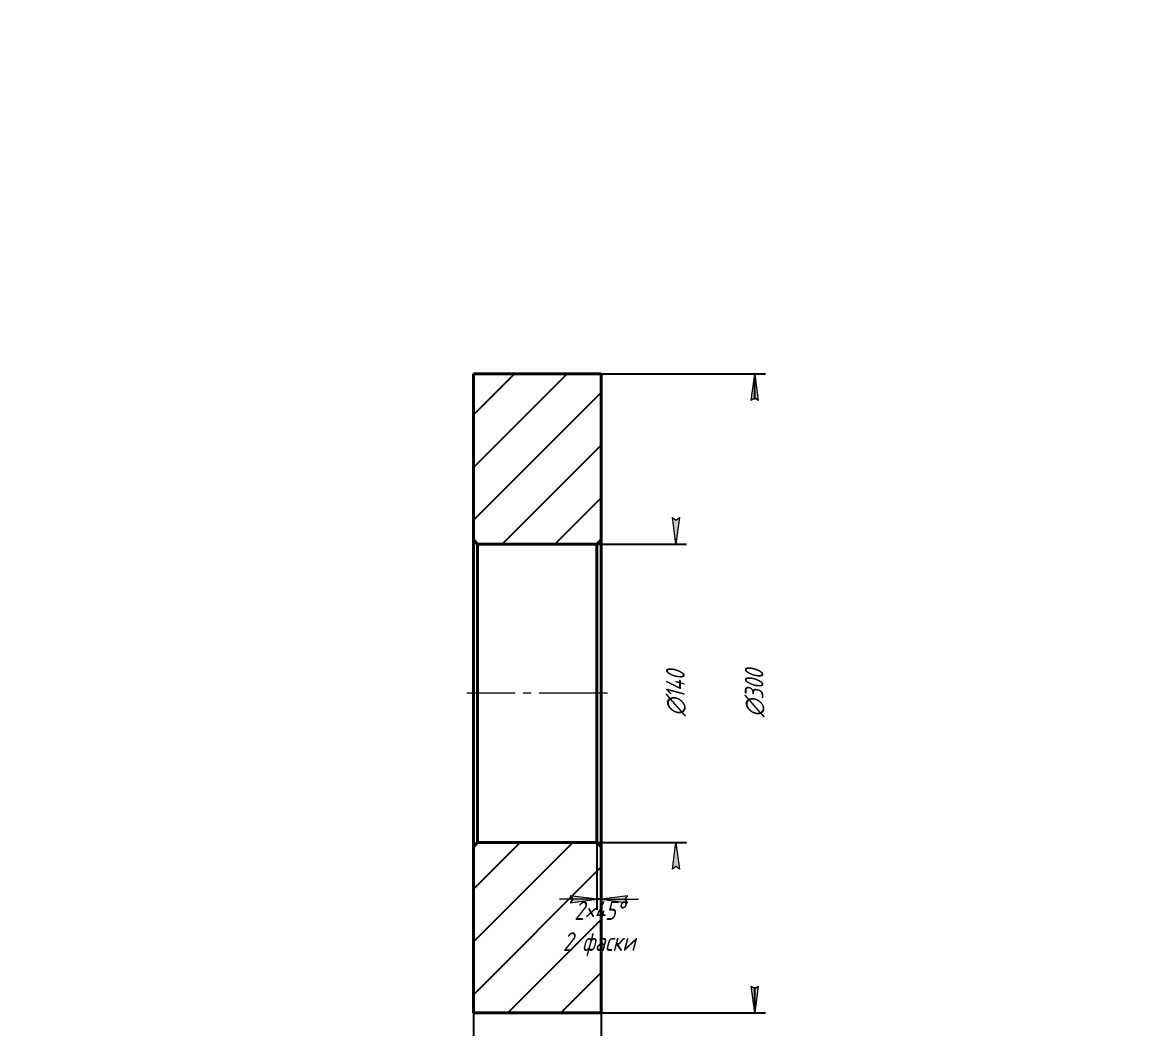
# Model space of a CAD drawing. Header units: millimetres. Extents: x 0 to 210, y 0 to 297.
# Drawn here: x 0 to 210, y 108 to 297 of the extents above; entities that cross this region are included whole.
import ezdxf

# ---------------------------------------------------------------- set-up
doc = ezdxf.new("R2010")
doc.units = ezdxf.units.MM
for name, pattern in [('K5LT_AXLED', [17.375, 12.875, -1.5, 1.5, -1.5]), ('K5LT_BASIC', [0]), ('K5LT_THIN', [0])]:
    doc.linetypes.add(name, pattern=pattern)
doc.layers.add('Системный слой', color=7, linetype='Continuous')
doc.styles.add('KDIMTEXTSTYLE', font='GOST_AU.SHX', dxfattribs={"width": 0.96, "oblique": 15, "height": 5})
doc.dimstyles.new('KDIMSTYLE (0.40)', dxfattribs={"dimtxt": 5, "dimasz": 1, "dimexe": 2, "dimexo": 0.0625, "dimgap": 1, "dimtad": 1, "dimlfac": 2.5, "dimtxsty": 'KDIMTEXTSTYLE', "dimsah": 1, "dimcen": 0.09, "dimdle": 1, "dimadec": 0, "dimazin": 0, "dimtfac": 0.667, "dimtmove": 0, "dimatfit": 3, "dimfxl": 1, "dimtvp": 1, "dimtolj": 1, "dimtzin": 0, "dimarcsym": 0})

# ---------------------------------------------------------------- blocks, each defined once
blk = doc.blocks.new('KDIMARROW_01')
at = {"layer": 'Системный слой'}
blk.add_hatch(color=0, dxfattribs=at).paths.add_polyline_path([(-5, -0.6582624912261956), (0, 0), (-5, 0.658262491226197), (-4.5, 5.51091059616309e-16)])
at = {"layer": 'Системный слой', "color": 0, "linetype": 'K5LT_THIN', "lineweight": 18}
for p, q in [((-4.5, 5.51091059616309e-16), (-5, 0.658262491226197)), ((-5, 0.658262491226197), (0, 0)), ((0, 0), (-5, -0.6582624912261956)), ((-5, -0.6582624912261956), (-4.5, 5.51091059616309e-16)), ((0, 0), (-1, 0))]:
    blk.add_line(p, q, dxfattribs=at)
blk = doc.blocks.new('KDIMARROW_02')
at = {"layer": 'Системный слой'}
blk.add_hatch(color=0, dxfattribs=at).paths.add_polyline_path([(4.5, -5.51091059616309e-16), (5, 0.6582624912261956), (0, 0), (5, -0.658262491226197)])
at = {"layer": 'Системный слой', "color": 0, "linetype": 'K5LT_THIN', "lineweight": 18}
for p, q in [((0, 0), (-1, 0)), ((5, 0.6582624912261956), (0, 0)), ((0, 0), (5, -0.658262491226197)), ((0, 0), (7, -8.572527594031472e-16)), ((4.5, -5.51091059616309e-16), (5, 0.6582624912261956)), ((5, -0.658262491226197), (4.5, -5.51091059616309e-16))]:
    blk.add_line(p, q, dxfattribs=at)

msp = doc.modelspace()

# ---------------------------------------------------------------- hatches: boundary and pattern name
at = {"layer": 'Системный слой'}
h = msp.add_hatch(dxfattribs=at)
h.set_pattern_fill('', angle=45, style=0, pattern_type=0)
h.set_pattern_definition([(45, (0, 0), (-4.949747468305833, 4.949747468305833), [])])
h.paths.add_polyline_path([(84.69536648104811, 230.9920389526644), (84.69536648104811, 199.7920389526644), (85.49536648104811, 198.9920389526644), (107.8953664810481, 198.9920389526644), (108.6953664810481, 199.7920389526644), (108.6953664810481, 230.9920389526644)])
h.paths.add_polyline_path([(84.69536648104811, 142.1920389526644), (84.69536648104811, 110.9920389526644), (108.6953664810481, 110.9920389526644), (108.6953664810481, 142.1920389526644), (107.8953664810481, 142.9920389526644), (85.49536648104811, 142.9920389526644)])

# ---------------------------------------------------------------- linework, layer by layer
at = {"layer": 'Системный слой', "color": 150, "linetype": 'K5LT_BASIC', "lineweight": 40, "true_color": 0x0080ff}
for p, q in [((84.69536648104811, 230.9920389526644), (84.69536648104811, 199.7920389526644)), ((84.69536648104811, 230.9920389526644), (108.6953664810481, 230.9920389526644)), ((108.6953664810481, 230.9920389526644), (108.6953664810481, 199.7920389526644)), ((84.69536648104811, 199.7920389526644), (85.49536648104811, 198.9920389526644)), ((84.69536648104811, 199.7920389526644), (84.69536648104811, 142.1920389526644)), ((108.6953664810481, 199.7920389526644), (107.8953664810481, 198.9920389526644)), ((108.6953664810481, 199.7920389526644), (108.6953664810481, 142.1920389526644)), ((107.8953664810481, 198.9920389526644), (85.49536648104811, 198.9920389526644)), ((85.49536648104811, 198.9920389526644), (85.49536648104811, 142.9920389526644)), ((107.8953664810481, 198.9920389526644), (107.8953664810481, 142.9920389526644)), ((84.69536648104811, 142.1920389526644), (85.49536648104811, 142.9920389526644)), ((107.8953664810481, 142.9920389526644), (85.49536648104811, 142.9920389526644)), ((108.6953664810481, 142.1920389526644), (107.8953664810481, 142.9920389526644)), ((84.69536648104811, 142.1920389526644), (84.69536648104811, 110.9920389526644)), ((108.6953664810481, 142.1920389526644), (108.6953664810481, 110.9920389526644)), ((84.69536648104811, 110.9920389526644), (108.6953664810481, 110.9920389526644))]:
    msp.add_line(p, q, dxfattribs=at)
at = {"layer": 'Системный слой', "color": 30, "linetype": 'K5LT_AXLED', "lineweight": 18, "true_color": 0xff8000}
msp.add_line((109.8953664810481, 170.9920389526644), (83.49536648104811, 170.9920389526644), dxfattribs=at)

# ---------------------------------------------------------------- dimensions: what is measured, and where the dimension line sits
at = {"layer": 'Системный слой', "color": 7}
for base, p1, p2, location in [((137.5299103461345, 230.9920389526644), (108.6953664810481, 110.9920389526644), (108.6953664810481, 230.9920389526644), (137.5299103461345, 170.9920389526644)), ((122.7401745459492, 142.9920389526644), (107.8953664810481, 198.9920389526644), (107.8953664810481, 142.9920389526644), (122.7401745459492, 170.9920389526644))]:
    msp.add_linear_dim(base=base, p1=p1, p2=p2, angle=90, location=location, dimstyle='KDIMSTYLE (0.40)', override={"dimexo": 0, "dimpost": '\\H3.5;\\W0.965;\\Q15;∅<>', "dimblk1": 'KDIMARROW_01', "dimblk2": 'KDIMARROW_01', "dimse1": 0, "dimse2": 0, "dimclrt": 7, "dimtolj": 1}, dxfattribs=at).render()
msp.add_linear_dim(base=(107.8953664810481, 132.3082222203172), p1=(108.6953664810481, 142.1920389526644), p2=(107.8953664810481, 142.9920389526644), dimstyle='KDIMSTYLE (0.40)', override={"dimexo": 0, "dimpost": '\\H3.5;\\W0.965;\\Q15;<>\\H3.5;\\W0.965;\\Q15;\\Q15;\\Q15;×\\Q15;45\\Q15;°\\Q15;\\X\\H3.5;\\W0.965;\\Q15;\\Q15;2 фаски', "dimblk1": 'KDIMARROW_02', "dimblk2": 'KDIMARROW_02', "dimse1": 0, "dimse2": 0, "dimclrt": 7, "dimtolj": 1}, dxfattribs=at).render()
msp.add_linear_dim(base=(84.69536648104811, 98.74520065711062), p1=(108.6953664810481, 110.9920389526644), p2=(84.69536648104811, 110.9920389526644), location=(96.69536648104811, 98.74520065711062), dimstyle='KDIMSTYLE (0.40)', override={"dimexo": 0, "dimpost": '\\H3.5;\\W0.965;\\Q15;<>', "dimblk1": 'KDIMARROW_01', "dimblk2": 'KDIMARROW_01', "dimse1": 0, "dimse2": 0, "dimclrt": 7, "dimtolj": 1}, dxfattribs=at).render()

doc.saveas('drawing.dxf')
